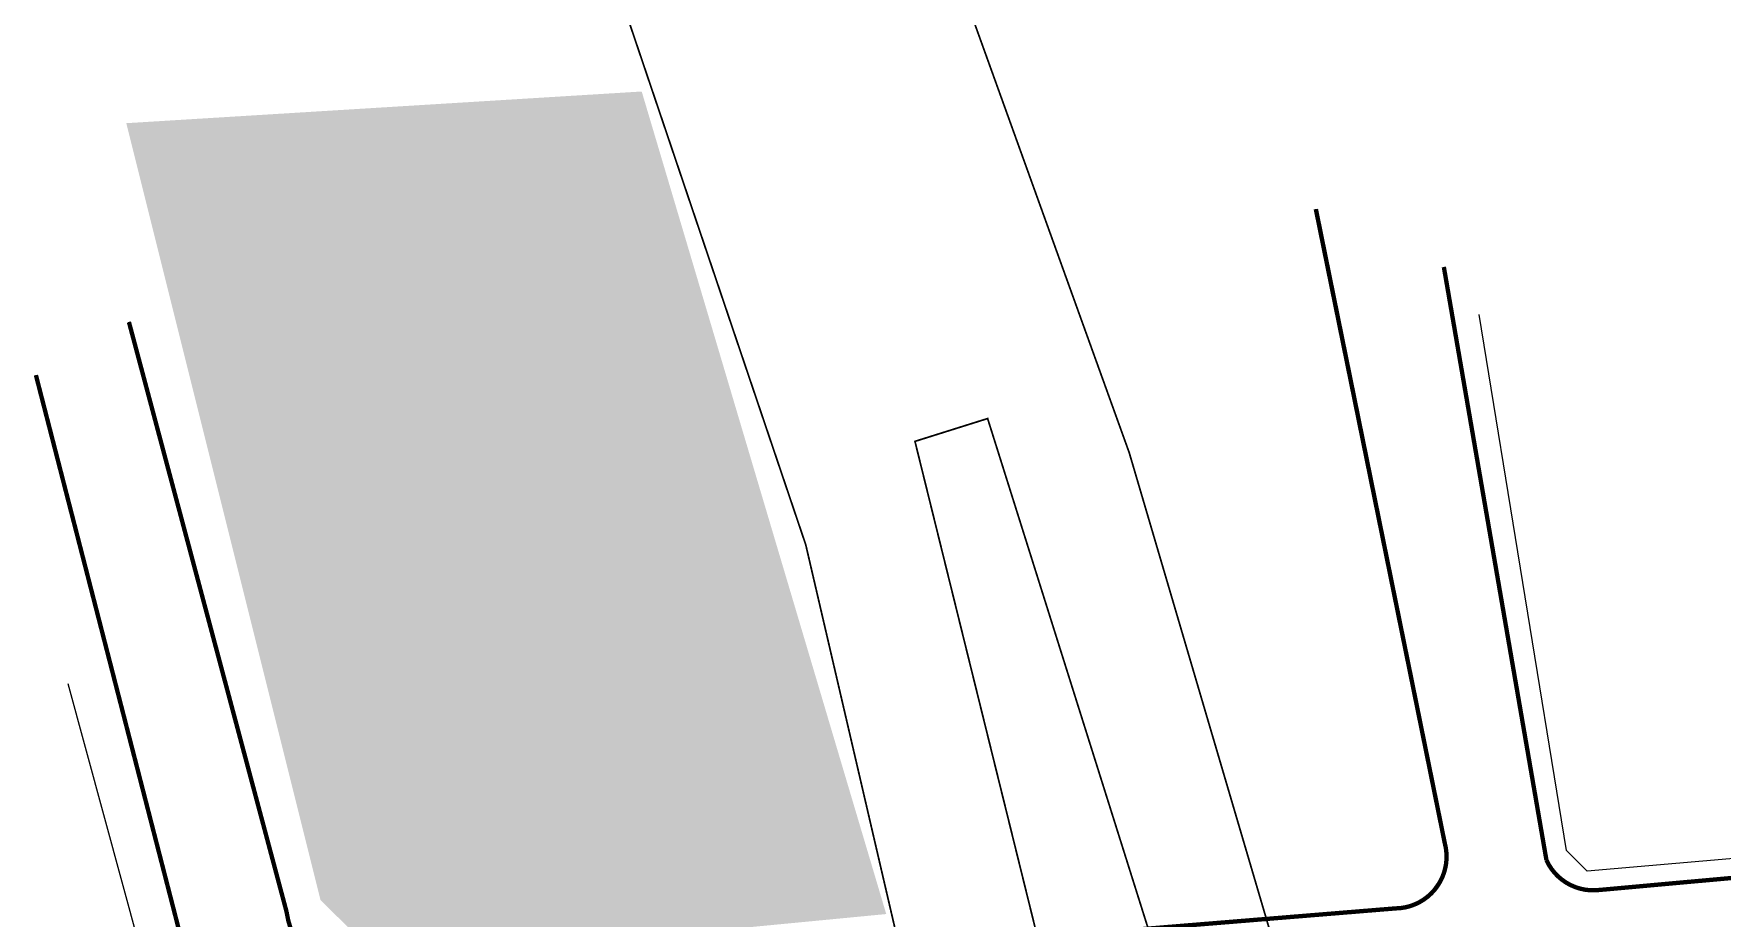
# Model space of a CAD drawing. Header units: metres. Extents: x -296 to 345, y -1036 to 474.
# Drawn here: x 43.2 to 237.7, y -763.8 to -661.9 of the extents above; entities that cross this region are included whole.
import ezdxf

# ---------------------------------------------------------------- set-up
doc = ezdxf.new("R2010")
doc.units = ezdxf.units.M
doc.linetypes.add('HIDDENX2', pattern=[0.75, 0.5, -0.25])
for name, color, linetype in [('DGPRO_Areas verdes existentes', 253, 'Continuous'), ('DGPRO_ARQ_EXISTENCIA', 7, 'Continuous'), ('DGPRO_Autopista', 160, 'Continuous'), ('DGPRO_Cordon existente', 244, 'HIDDENX2'), ('DGPRO_Edificacion existente', 2, 'Continuous'), ('DGPRO_Vereda existente', 1, 'Continuous')]:
    doc.layers.add(name, color=color, linetype=linetype)
doc.layers.add('DGPRO_Hatch edificios', color=7, linetype='Continuous', true_color=0xd1e8ff)

# ---------------------------------------------------------------- blocks, each defined once
blk = doc.blocks.new('cordon con topo correcta')
at = {"layer": 'DGPRO_Cordon existente', "ltscale": 10, "const_width": 0.5}
for points in [[(1777.11, 361.01, 0.413054), (1789.22, 351.93), (1904.85, 361.38, 0.490446), (1910.55, 368.88), (1895.7, 441.9)], [(1956.7, 366.07), (1928.43, 363.51, -0.32953), (1922.26, 366.93), (1910.44, 435.24)], [(1748.24, 422.78), (1818.25, 151.38, -0.562909), (1813.55, 145.63), (1767.15, 141.21)]]:
    blk.add_lwpolyline(points, format="xyb", dxfattribs=at)
blk.add_lwpolyline([(1777.11, 361.01), (1758.96, 428.88)], dxfattribs=at)
blk = doc.blocks.new('A$C45BA266A')
at = {"layer": 'DGPRO_Areas verdes existentes'}
h = blk.add_hatch(color=256, dxfattribs=at)
h.dxf.hatch_style = 1
h.paths.add_polyline_path([(53.82, -672.24), (113.2, -668.59), (141.37, -763.31), (83.48, -768.87), (76.2, -761.71)])
at = {"layer": 'DGPRO_Autopista', "linetype": 'HIDDENX2', "ltscale": 5, "const_width": 0.2}
blk.add_lwpolyline([(75.09, -216.83), (71.95, -331.35), (66.31, -431.09), (68.17, -461.02), (82.41, -554.86), (91.15, -599.67), (132.1, -720.79), (168.39, -876.78), (190.55, -984.88)], dxfattribs=at)
for points in [[(103.82, -216.9), (97.42, -453.74), (103.3, -505.75, 0.050073), (126.58, -591.49), (169.36, -710.17), (213.67, -860.73), (239.26, -974.31)], [(211.99, -1028.58), (197.22, -942.25), (160.62, -773.36), (144.68, -708.88), (153.05, -706.25), (173.7, -771.82, -0.021234), (226.23, -1022.57)]]:
    blk.add_lwpolyline(points, format="xyb", dxfattribs=at)
at = {"layer": 'DGPRO_Edificacion existente'}
for points in [[(307.85, -750.98), (222.14, -758.39), (219.74, -756), (209.68, -694.27)], [(58.04, -980.53), (109.79, -975.17), (111.43, -972.93), (47.14, -736.8)]]:
    blk.add_lwpolyline(points, dxfattribs=at)
at = {"layer": 'DGPRO_Vereda existente', "ltscale": 10}
for points in [[(72.28, -763.03, 0.413054), (84.39, -772.11), (200.02, -762.66, 0.490446), (205.72, -755.17), (190.87, -682.14)], [(72.43, -763.01, 0.413175), (84.37, -771.96), (200.01, -762.51, 0.490981), (205.57, -755.2), (190.72, -682.17)], [(251.87, -757.97), (223.6, -760.54, -0.32953), (217.43, -757.11), (205.61, -688.8)], [(251.85, -757.82), (223.58, -760.39, -0.328751), (217.58, -757.07), (205.76, -688.78)], [(43.27, -701.3), (113.28, -972.71, -0.564801), (108.72, -978.26), (62.3, -982.68)], [(43.41, -701.26), (113.42, -972.67, -0.562909), (108.72, -978.41), (62.31, -982.83)]]:
    blk.add_lwpolyline(points, format="xyb", dxfattribs=at)
for points in [[(72.28, -763.03), (54.13, -695.16)], [(72.42, -763), (54.28, -695.12)]]:
    blk.add_lwpolyline(points, dxfattribs=at)
at = {"layer": 'DGPRO_Hatch edificios'}
blk.add_blockref('cordon con topo correcta', (-1704.83, -1124.04), dxfattribs=at)

msp = doc.modelspace()

# ---------------------------------------------------------------- block references
at = {"layer": 'DGPRO_ARQ_EXISTENCIA'}
msp.add_blockref('A$C45BA266A', (0, 0), dxfattribs=at)

doc.saveas('drawing.dxf')
